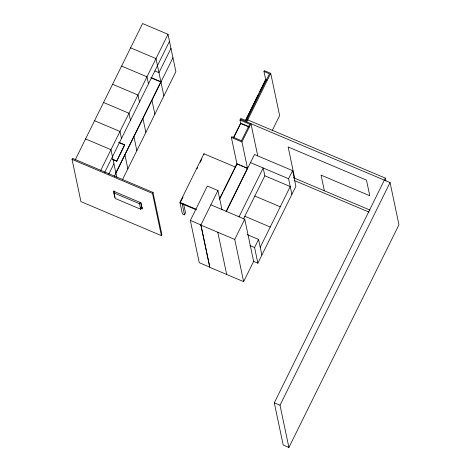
<?xml version="1.0" encoding="UTF-8"?>
<svg xmlns="http://www.w3.org/2000/svg" width="471" height="471" viewBox="0 0 471 471"><rect width="100%" height="100%" fill="white"/><g stroke="black" fill="none" stroke-linecap="round" stroke-linejoin="round"><path stroke-width="0.71" d="M72.039 159.386L72.54 158.374L152.998 192.409L161.894 234.635L161.394 235.647L80.935 201.612L72.039 159.386L152.498 193.422L161.394 235.647M75.183 159.94L142.595 23.55L168.006 34.301L175.877 71.674L122.389 179.898M100.594 170.69L168.006 34.301M104.668 172.474L169.489 41.336M108.748 174.258L113.941 163.755M170.967 48.372L158.963 72.664L154.953 70.968M112.622 159.504L116.684 161.223L124.627 144.721L119.204 142.425M116.684 161.223L124.691 145.033L118.592 142.454M115.854 172.828L160.876 81.736L150.844 77.491M114.294 176.419L172.945 57.756M140.641 202.406L141.647 207.199L140.646 209.224L115.242 198.474L114.088 192.998L114.836 191.479M140.646 209.224L139.498 203.749L140.246 202.23M152.498 193.422L152.998 192.409M183.625 203.908L185.497 212.804L184.497 214.823L182.377 213.928L179.94 202.359L203.955 153.776L235.8 167.246M180.322 202.477L182.995 197.072M196.949 168.842L197.596 167.529M200.193 162.277L201.812 158.998M190.349 220.452L200.94 224.926L209.836 267.151L199.251 262.671L190.349 220.452L207.358 186.039L217.943 190.514L222.018 209.836M237.101 164.65L231.373 137.455L231.773 136.649L241.511 140.764L249.718 124.167L239.975 120.046L240.769 118.421L246.274 120.753L269.483 73.788L263.978 71.462L264.378 70.65L270.731 73.341L279.627 115.56L272.167 130.661M233.369 137.856L240.628 123.172L249.065 126.74M233.751 137.526L240.375 124.12M245.367 120.629L265.679 79.534L266.904 80.052M245.756 120.288L258.332 94.848M259.945 91.586L265.744 79.846M246.722 121.918L270.731 73.341M210.867 204.844L244.743 219.174L253.639 261.399L243.637 281.64L209.76 267.31L200.858 225.085L217.943 190.514M244.255 167.117L247.558 168.518L241.959 141.936L250.961 123.714L257.749 155.919M219.386 199.18L236.907 163.725L247.493 168.206L226.08 211.538M219.774 198.839L223.019 192.268M223.672 190.955L236.972 164.038M226.145 211.85L254.487 154.506L292.597 170.632L295.894 186.269L257.873 263.189L253.192 261.211M238.98 216.954L263.189 167.976L264.837 175.795L243.536 218.891M243.637 281.64L234.735 239.415L244.743 219.174M257.873 263.189L254.581 247.552L258.579 239.456L247.216 234.646M291.89 194.364L288.593 178.727L292.597 170.632M260.228 247.275L290.242 186.545L264.837 175.795M240.369 119.234L390.065 182.56L398.961 224.779L288.906 447.45L283.189 445.03L274.293 402.811L385.349 178.115L247.722 119.899M288.906 447.45L280.01 405.225L390.065 182.56M130.591 47.842L155.995 58.587L163.873 95.966M151.58 78.086L160.941 82.048M121.583 66.058L146.993 76.808L148.477 83.844M240.693 123.484L249.135 127.052M112.581 84.28L137.991 95.024L139.469 102.066M231.373 137.455L241.959 141.936M293.392 177.673L370.059 210.107M294.069 180.411L368.958 212.091M250.484 162.601L288.593 178.727M103.579 102.495L128.983 113.246L130.467 120.282M237.637 164.32L239.621 165.162M240.946 165.721L242.93 166.557M94.571 120.717L119.981 131.462L121.465 138.498M254.829 196.042L280.239 206.787M85.569 138.933L110.973 149.684L116.796 177.314M112.557 159.192L116.62 160.911M244.826 216.283L270.236 227.028M179.94 202.359L196.201 209.236M180.075 202.983L196.336 209.86M249.901 245.574L254.581 247.552M200.858 225.085L234.735 239.415M114.088 192.998L139.498 203.749M140.776 207.181L142.79 208.035M140.276 208.194L142.289 209.047L140.97 202.795L113.446 191.149L114.765 197.402M274.293 402.811L280.01 405.225M385.349 178.115L385.949 180.976M324.372 190.779L321.075 175.141L369.776 195.742L366.479 180.105L288.14 146.964L294.728 178.244M263.978 71.462L265.791 80.046M239.975 120.046L240.728 123.626M258.579 239.456L261.876 255.094M203.955 153.776L204.084 154.4M217.796 232.25L226.698 274.475M182.189 203.878L184.497 214.823M151.939 100.264L154.871 114.182M142.931 118.486L145.863 132.404M133.929 136.702L136.861 150.62M124.921 154.918L127.853 168.836M114.094 190.832L114.535 192.916"/></g></svg>
